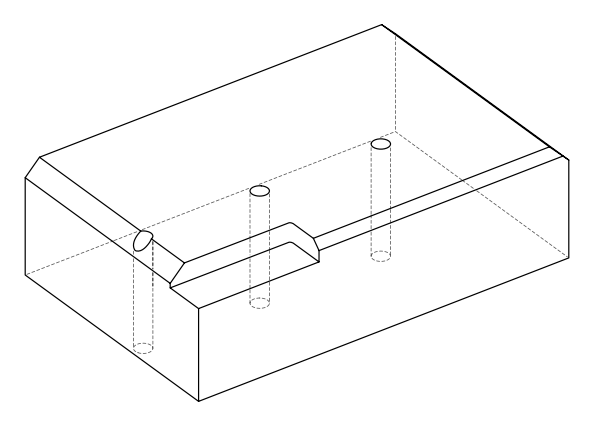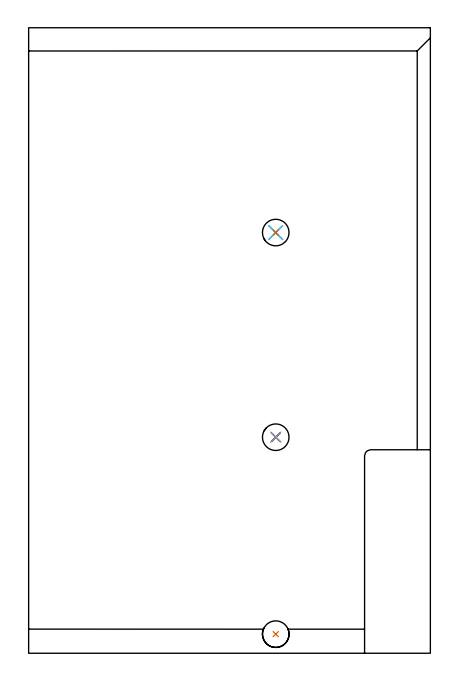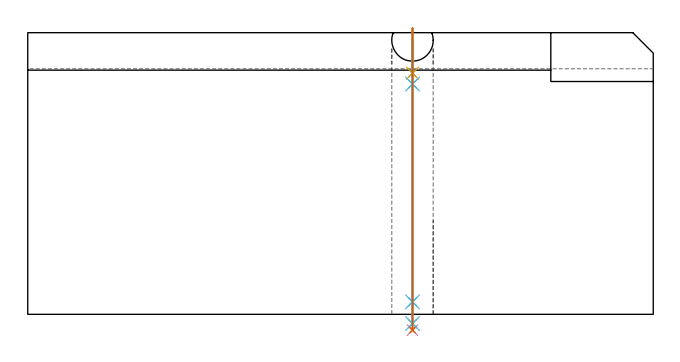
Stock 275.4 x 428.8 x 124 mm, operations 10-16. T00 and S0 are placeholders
(PLAN: 16 operations, 11 tool changes, 66 min)
(1 AREA_MILL | FG_CHAMFER_SURFACE | UGT0205_001 | 13.38 min | 34814 mm3)
(2 AREA_MILL_1 | FG_CHAMFER_SURFACE_1 | UGT0205_001 | 9.07 min | 11420 mm3)
(3 AREA_MILL_2 | FG_CHAMFER_SURFACE_2 | UGT0205_001 | 11.18 min | 32339 mm3)
(4 MILL_CORNER_NOTCH_RECTANGULAR | CORNER_NOTCH_RECTANGULAR | NXT0201_009 | Follow Part, ap 2, ae 75% | 28.54 min | 133939 mm3)
(5 SPOT_DRILL | STEP1HOLE | NXT0321_9005460120000 | 0.05 min | 64 mm3)
(6 SPOT_DRILL_1 | STEP1HOLE_1 | NXT0321_9005460120000 | 0.05 min | 183 mm3)
(7 SPOT_DRILL_2 | STEP1HOLE_2 | NXT0321_9005460120000 | 0.05 min | 180 mm3)
(8 DRILL_BLIND_HOLE_INTO_CENTER | STEP1HOLE | UGT0301_229 | 0.08 min | 1285 mm3)
(9 GUN_DRILL_THROUGH_HOLE | STEP1HOLE | UGT0307_008 | 0.62 min | 10244 mm3)
(10 DRILL_TO_ENLARGE_THROUGH_HOLE | STEP1HOLE | UGT0301_251 | 0.53 min | 19598 mm3)
(11 DRILL_BLIND_HOLE_INTO_CENTER_1 | STEP1HOLE_1 | UGT0301_229 | 0.08 min | 1528 mm3)
(12 GUN_DRILL_THROUGH_HOLE_1 | STEP1HOLE_1 | UGT0307_008 | 0.62 min | 10243 mm3)
(13 DRILL_TO_ENLARGE_THROUGH_HOLE_1 | STEP1HOLE_1 | UGT0301_251 | 0.53 min | 20239 mm3)
(14 DRILL_BLIND_HOLE_INTO_CENTER_2 | STEP1HOLE_2 | UGT0301_229 | 0.08 min | 1538 mm3)
(15 GUN_DRILL_THROUGH_HOLE_2 | STEP1HOLE_2 | UGT0307_008 | 0.62 min | 10251 mm3)
(16 DRILL_TO_ENLARGE_THROUGH_HOLE_2 | STEP1HOLE_2 | UGT0301_251 | 0.53 min | 20236 mm3)
(TOOL UGT0205_001 | Chamfer Mill 20 x 3 x 45 deg. | D20 FL50 Z2)
(TOOL NXT0201_009 | ENDMILL 8mm [2P460-0800-NA 1630] | D8 FL26 Z6)
(TOOL NXT0321_9005460120000 | NC Spot Drill, 142deg, 12mm, Carbide, Uncoated | D12 PA142 FL30 Z2)
(TOOL UGT0301_229 | Twist Drill 11.9 mm | D11.9 PA118 FL100 Z2)
(TOOL UGT0307_008 | Gun Drill 11 mm | D11 PA130 FL24 Z1)
(TOOL UGT0301_251 | Twist Drill 18.2 mm | D18.2 PA118 FL135 Z2)
(OP 10 DRILL_TO_ENLARGE_THROUGH_HOLE)
G17 G21 G94 G90
T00 M6
G54
G17 G0 G90 X169.4 Y13.1 S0 M3
G43 Z134. H0
G94 G73 G98 Z-6.968 F250. Q16.371 R126.
G80
M5
M2
(OP 11 DRILL_BLIND_HOLE_INTO_CENTER_1)
G17 G21 G94 G90
T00 M6
G54
G17 G0 G90 X169.4 Y148.1 S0 M3
G43 Z134. H0
G94 G81 G98 Z106.15 F250. R126.
G80
M5
M2
(OP 12 GUN_DRILL_THROUGH_HOLE_1)
G17 G21 G94 G90
T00 M6
G54
G17 G0 G90 X169.4 Y148.1 M8
G43 Z134. H0
Z121.057
S716 M3
G94 G1 Z101.39 F125. M26
G4 X.084
Z5.5 F250.
G4 X.084
Z-4.065 F125.
G4 X.084
M5
M9
G0 Z121.057
Z134.
M2
(OP 13 DRILL_TO_ENLARGE_THROUGH_HOLE_1)
G17 G21 G94 G90
T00 M6
G54
G17 G0 G90 X169.4 Y148.1 S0 M3
G43 Z134. H0
G94 G73 G98 Z-6.968 F250. Q16.371 R126.
G80
M5
M2
(OP 14 DRILL_BLIND_HOLE_INTO_CENTER_2)
G17 G21 G94 G90
T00 M6
G54
G17 G0 G90 X169.4 Y288.4 S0 M3
G43 Z134. H0
G94 G81 G98 Z106.15 F250. R126.
G80
M5
M2
(OP 15 GUN_DRILL_THROUGH_HOLE_2)
G17 G21 G94 G90
T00 M6
G54
G17 G0 G90 X169.4 Y288.4 M8
G43 Z134. H0
Z121.057
S716 M3
G94 G1 Z101.39 F125. M26
G4 X.084
Z5.5 F250.
G4 X.084
Z-4.065 F125.
G4 X.084
M5
M9
G0 Z121.057
Z134.
M2
(OP 16 DRILL_TO_ENLARGE_THROUGH_HOLE_2)
G17 G21 G94 G90
T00 M6
G54
G17 G0 G90 X169.4 Y288.4 S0 M3
G43 Z134. H0
G94 G73 G98 Z-6.968 F250. Q16.371 R126.
G80
M5
M2
